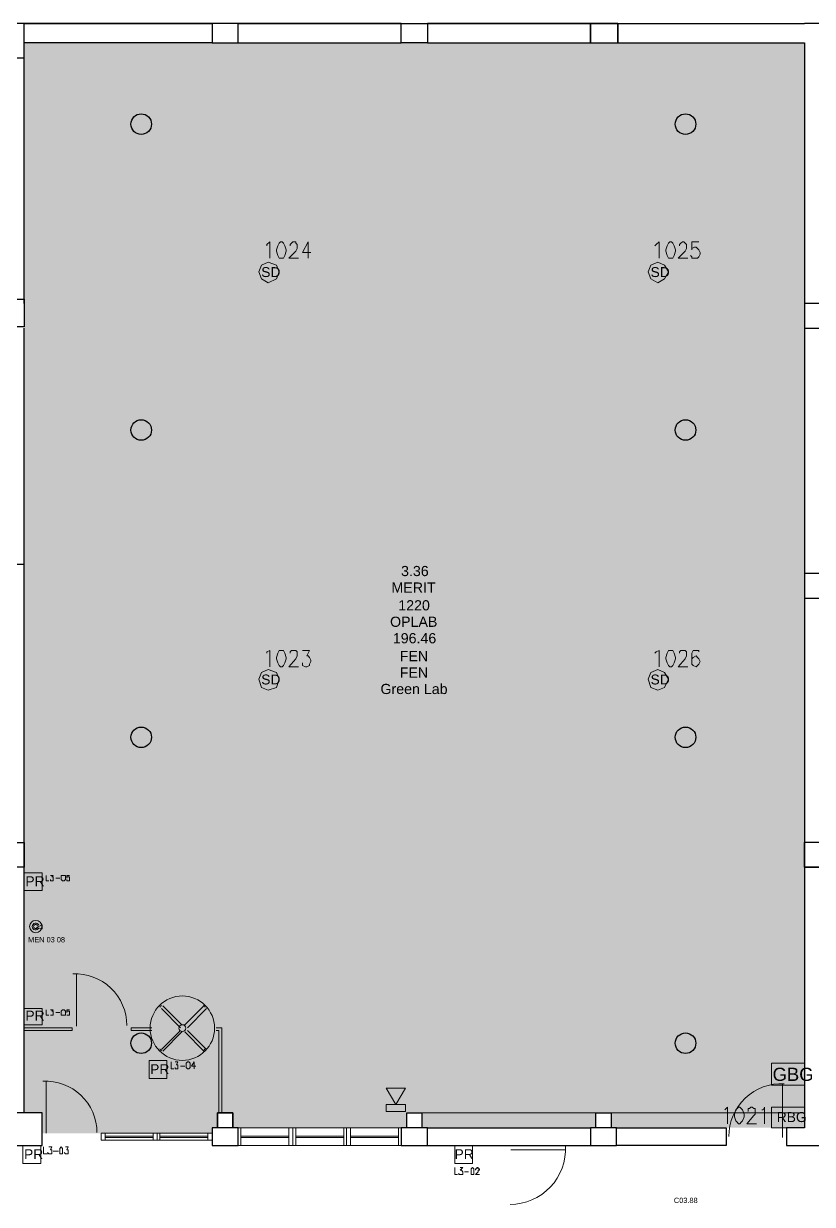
# Model space of a CAD drawing. Header units: millimetres. Extents: x -59 to 47, y 152 to 919.
# Drawn here: x 17.81 to 29.99, y 305.91 to 324.13 of the extents above; entities that cross this region are included whole.
import ezdxf

# ---------------------------------------------------------------- set-up
doc = ezdxf.new("R2010")
doc.units = ezdxf.units.MM
for name, color, linetype, true_color in [('PDF_0', 7, 'Continuous', 0xed1f24), ('PDF_014403$_ps_FIRE_ACCESS', 7, 'Continuous', 0x37dd00), ('PDF_014403$_ps_FIRE_ALARM', 7, 'Continuous', 0x37dd00), ('PDF_014403$HL-TMP', 7, 'Continuous', 0x99cde0)]:
    doc.layers.add(name, color=color, linetype=linetype, true_color=true_color)
for name, color, linetype in [('PDF_014403$_ps_TEXTBOLD$FIRE', 2, 'Continuous'), ('PDF_014403$BL', 7, 'Continuous'), ('PDF_014403$DR', 7, 'Continuous'), ('PDF_014403$FI', 7, 'Continuous'), ('PDF_014403$WA-COL', 7, 'Continuous'), ('PDF_014403$WA-EXT', 7, 'Continuous'), ('PDF_014403$WN', 7, 'Continuous'), ('PDF_Text', 7, 'Continuous')]:
    doc.layers.add(name, color=color, linetype=linetype)
doc.styles.add('PDF ArialMT', font='arial.ttf')

msp = doc.modelspace()

# ---------------------------------------------------------------- linework, layer by layer
at = {"layer": 'PDF_0', "color": 7, "lineweight": 0}
for points in [[(21.59, 320.13), (21.717, 320.193), (21.76, 320.299), (21.717, 320.405), (21.59, 320.447), (21.485, 320.405), (21.442, 320.299), (21.485, 320.193)], [(27.602, 320.13), (27.708, 320.193), (27.771, 320.299), (27.708, 320.405), (27.602, 320.447), (27.496, 320.405), (27.454, 320.299), (27.496, 320.193)], [(21.59, 313.843), (21.717, 313.886), (21.76, 314.013), (21.717, 314.118), (21.59, 314.161), (21.485, 314.118), (21.442, 314.013), (21.485, 313.886)], [(27.602, 313.843), (27.708, 313.886), (27.771, 314.013), (27.708, 314.118), (27.602, 314.161), (27.496, 314.118), (27.454, 314.013), (27.496, 313.886)], [(29.867, 307.747), (29.867, 308.086), (29.359, 308.086), (29.359, 307.747)]]:
    msp.add_lwpolyline(points, close=True, dxfattribs=at)
at = {"layer": 'PDF_014403$_ps_FIRE_ACCESS', "lineweight": 0}
for points in [[(23.411, 307.705), (23.707, 307.705), (23.559, 307.451)], [(23.707, 307.451), (23.707, 307.345), (23.411, 307.345), (23.411, 307.451)]]:
    msp.add_lwpolyline(points, close=True, dxfattribs=at)
at = {"layer": 'PDF_014403$_ps_FIRE_ALARM', "lineweight": 0}
for points in [[(18.098, 310.753), (18.098, 311.028), (17.823, 311.028), (17.823, 310.753)], [(18.098, 308.679), (18.098, 308.933), (17.823, 308.933), (17.823, 308.679)], [(20.024, 307.853), (20.024, 308.128), (19.749, 308.128), (19.749, 307.853)], [(29.867, 307.091), (29.867, 307.408), (29.359, 307.408), (29.359, 307.091)], [(18.077, 306.541), (18.077, 306.816), (17.802, 306.816), (17.802, 306.541)], [(24.744, 306.541), (24.744, 306.816), (24.469, 306.816), (24.469, 306.541)]]:
    msp.add_lwpolyline(points, close=True, dxfattribs=at)
at = {"layer": 'PDF_014403$_ps_TEXTBOLD$FIRE', "lineweight": 20}
for points in [[(21.569, 320.701), (21.569, 320.723), (21.612, 320.765), (21.612, 320.511)], [(21.929, 320.701), (21.929, 320.723), (21.95, 320.744), (21.971, 320.765), (22.014, 320.765), (22.014, 320.744), (22.035, 320.723), (22.035, 320.701), (22.035, 320.68), (22.035, 320.659), (22.014, 320.617), (21.908, 320.511), (22.056, 320.511)], [(22.204, 320.511), (22.204, 320.765), (22.12, 320.596), (22.247, 320.596)], [(27.56, 320.701), (27.581, 320.723), (27.623, 320.765), (27.623, 320.511)], [(27.941, 320.701), (27.941, 320.723), (27.962, 320.744), (27.983, 320.765), (28.004, 320.765), (28.025, 320.744), (28.046, 320.723), (28.046, 320.701), (28.046, 320.68), (28.046, 320.659), (28.025, 320.617), (27.919, 320.511), (28.068, 320.511)], [(28.237, 320.765), (28.131, 320.765), (28.131, 320.638), (28.131, 320.659), (28.173, 320.68), (28.195, 320.68), (28.216, 320.659), (28.237, 320.638), (28.258, 320.596), (28.258, 320.574), (28.237, 320.532), (28.216, 320.511), (28.195, 320.511), (28.173, 320.511), (28.131, 320.511), (28.131, 320.532), (28.11, 320.553)], [(21.569, 314.415), (21.569, 314.436), (21.612, 314.457), (21.612, 314.203)], [(21.929, 314.415), (21.929, 314.436), (21.95, 314.457), (21.971, 314.457), (22.014, 314.457), (22.035, 314.436), (22.035, 314.415), (22.035, 314.394), (22.035, 314.372), (22.014, 314.33), (21.908, 314.203), (22.056, 314.203)], [(22.12, 314.457), (22.225, 314.457), (22.183, 314.372), (22.204, 314.372), (22.225, 314.351), (22.247, 314.309), (22.247, 314.288), (22.225, 314.245), (22.225, 314.224), (22.183, 314.203), (22.162, 314.203), (22.12, 314.224), (22.12, 314.245), (22.12, 314.267)], [(27.56, 314.415), (27.581, 314.436), (27.623, 314.457), (27.623, 314.203)], [(27.941, 314.415), (27.941, 314.436), (27.962, 314.457), (27.983, 314.457), (28.004, 314.457), (28.025, 314.457), (28.046, 314.436), (28.046, 314.415), (28.046, 314.394), (28.046, 314.372), (28.025, 314.33), (27.919, 314.203), (28.068, 314.203)], [(28.237, 314.436), (28.237, 314.457), (28.216, 314.457), (28.195, 314.457), (28.152, 314.457), (28.131, 314.415), (28.131, 314.351), (28.131, 314.288), (28.131, 314.245), (28.152, 314.224), (28.195, 314.203), (28.216, 314.224), (28.237, 314.245), (28.258, 314.288), (28.237, 314.33), (28.216, 314.351), (28.195, 314.372), (28.152, 314.351), (28.131, 314.33), (28.131, 314.288)], [(18.161, 310.986), (18.161, 310.901), (18.204, 310.901)], [(18.225, 310.986), (18.267, 310.986), (18.246, 310.965), (18.267, 310.965), (18.267, 310.943), (18.267, 310.922), (18.267, 310.901), (18.246, 310.901), (18.225, 310.901), (18.225, 310.922)], [(18.31, 310.943), (18.373, 310.943)], [(18.521, 310.986), (18.479, 310.986), (18.479, 310.943), (18.479, 310.965), (18.5, 310.965), (18.521, 310.965), (18.521, 310.943), (18.521, 310.922), (18.521, 310.901), (18.5, 310.901), (18.479, 310.901), (18.479, 310.922)], [(18.161, 308.911), (18.161, 308.827), (18.204, 308.827)], [(18.225, 308.911), (18.267, 308.911), (18.246, 308.89), (18.267, 308.89), (18.267, 308.869), (18.267, 308.848), (18.267, 308.827), (18.246, 308.827), (18.225, 308.827)], [(18.31, 308.869), (18.373, 308.869)], [(18.521, 308.911), (18.479, 308.911), (18.479, 308.869), (18.479, 308.89), (18.5, 308.89), (18.521, 308.89), (18.521, 308.869), (18.521, 308.848), (18.521, 308.827), (18.5, 308.827), (18.479, 308.827)], [(20.088, 308.107), (20.088, 308.001), (20.13, 308.001)], [(20.151, 308.107), (20.193, 308.107), (20.172, 308.065), (20.193, 308.065), (20.193, 308.044), (20.193, 308.022), (20.193, 308.001), (20.172, 308.001), (20.151, 308.001), (20.151, 308.022)], [(20.236, 308.044), (20.299, 308.044)], [(20.447, 308.001), (20.447, 308.107), (20.405, 308.044), (20.469, 308.044)], [(28.639, 307.366), (28.681, 307.408), (28.681, 307.154)], [(28.999, 307.345), (28.999, 307.366), (28.999, 307.387), (29.02, 307.387), (29.041, 307.408), (29.062, 307.408), (29.084, 307.387), (29.105, 307.387), (29.105, 307.366), (29.105, 307.345), (29.105, 307.303), (29.084, 307.281), (28.978, 307.154), (29.126, 307.154)], [(29.211, 307.366), (29.232, 307.366), (29.253, 307.408), (29.253, 307.154)], [(18.119, 306.795), (18.119, 306.689), (18.183, 306.689)], [(18.204, 306.795), (18.246, 306.795), (18.225, 306.752), (18.246, 306.752), (18.246, 306.731), (18.246, 306.71), (18.246, 306.689), (18.225, 306.689), (18.204, 306.689), (18.183, 306.71)], [(18.267, 306.731), (18.352, 306.731)], [(18.458, 306.795), (18.5, 306.795), (18.479, 306.752), (18.5, 306.752), (18.5, 306.731), (18.5, 306.71), (18.5, 306.689), (18.479, 306.689), (18.458, 306.689), (18.437, 306.71)], [(24.469, 306.477), (24.469, 306.371), (24.512, 306.371)], [(24.554, 306.477), (24.596, 306.477), (24.554, 306.435), (24.575, 306.435), (24.596, 306.414), (24.596, 306.392), (24.596, 306.371), (24.575, 306.371), (24.554, 306.371), (24.533, 306.371), (24.533, 306.392)], [(24.617, 306.414), (24.681, 306.414)], [(24.787, 306.435), (24.787, 306.456), (24.808, 306.456), (24.808, 306.477), (24.829, 306.477), (24.829, 306.456), (24.85, 306.456), (24.85, 306.435), (24.829, 306.435), (24.829, 306.414), (24.787, 306.371), (24.85, 306.371)]]:
    msp.add_lwpolyline(points, dxfattribs=at)
for points in [[(21.781, 320.765), (21.76, 320.744), (21.739, 320.701), (21.717, 320.638), (21.717, 320.617), (21.739, 320.553), (21.76, 320.511), (21.781, 320.511), (21.802, 320.511), (21.823, 320.511), (21.844, 320.553), (21.866, 320.617), (21.866, 320.638), (21.844, 320.701), (21.823, 320.744), (21.802, 320.765)], [(27.792, 320.765), (27.771, 320.744), (27.75, 320.701), (27.729, 320.638), (27.729, 320.617), (27.75, 320.553), (27.771, 320.511), (27.792, 320.511), (27.814, 320.511), (27.835, 320.511), (27.856, 320.553), (27.877, 320.617), (27.877, 320.638), (27.856, 320.701), (27.835, 320.744), (27.814, 320.765)], [(21.781, 314.457), (21.76, 314.457), (21.739, 314.415), (21.717, 314.351), (21.717, 314.33), (21.739, 314.267), (21.76, 314.224), (21.781, 314.203), (21.802, 314.203), (21.823, 314.224), (21.844, 314.267), (21.866, 314.33), (21.866, 314.351), (21.844, 314.415), (21.823, 314.457), (21.802, 314.457)], [(27.792, 314.457), (27.771, 314.457), (27.75, 314.415), (27.729, 314.351), (27.729, 314.33), (27.75, 314.267), (27.771, 314.224), (27.792, 314.203), (27.814, 314.203), (27.835, 314.224), (27.856, 314.267), (27.877, 314.33), (27.877, 314.351), (27.856, 314.415), (27.835, 314.457), (27.814, 314.457)], [(18.415, 310.986), (18.394, 310.986), (18.394, 310.943), (18.394, 310.922), (18.415, 310.901), (18.437, 310.901), (18.458, 310.922), (18.458, 310.943), (18.458, 310.986), (18.437, 310.986)], [(18.415, 308.911), (18.394, 308.89), (18.394, 308.869), (18.394, 308.827), (18.415, 308.827), (18.437, 308.827), (18.458, 308.827), (18.458, 308.869), (18.458, 308.89), (18.437, 308.911)], [(20.342, 308.107), (20.32, 308.086), (20.32, 308.065), (20.32, 308.044), (20.32, 308.022), (20.342, 308.001), (20.363, 308.001), (20.384, 308.022), (20.384, 308.044), (20.384, 308.065), (20.384, 308.086), (20.363, 308.107)], [(28.851, 307.408), (28.83, 307.387), (28.808, 307.366), (28.787, 307.303), (28.787, 307.26), (28.808, 307.197), (28.83, 307.176), (28.851, 307.154), (28.872, 307.154), (28.893, 307.176), (28.914, 307.197), (28.935, 307.26), (28.935, 307.303), (28.914, 307.366), (28.893, 307.387), (28.872, 307.408)], [(18.394, 306.795), (18.373, 306.773), (18.373, 306.752), (18.373, 306.731), (18.373, 306.71), (18.373, 306.689), (18.394, 306.689), (18.415, 306.689), (18.415, 306.71), (18.415, 306.731), (18.415, 306.752), (18.415, 306.773)], [(24.744, 306.477), (24.723, 306.456), (24.723, 306.435), (24.723, 306.414), (24.723, 306.392), (24.723, 306.371), (24.744, 306.371), (24.766, 306.371), (24.766, 306.392), (24.766, 306.414), (24.766, 306.435), (24.766, 306.456)]]:
    msp.add_lwpolyline(points, close=True, dxfattribs=at)
at = {"layer": 'PDF_014403$BL', "lineweight": 9}
for points in [[(17.823, 308.594), (18.564, 308.594), (18.564, 308.636), (17.823, 308.636)], [(19.791, 308.636), (19.474, 308.636), (19.474, 308.594), (19.791, 308.594)], [(20.786, 308.636), (20.871, 308.636), (20.871, 307.324)], [(20.786, 308.594), (20.828, 308.594), (20.828, 307.324)], [(23.644, 307.091), (22.797, 307.091), (21.971, 307.091), (21.125, 307.091)], [(20.723, 307.006), (19.876, 307.006), (19.008, 307.006)], [(19.008, 306.9), (19.876, 306.9), (20.723, 306.9)], [(21.125, 306.816), (21.971, 306.816), (22.797, 306.816), (23.644, 306.816)]]:
    msp.add_lwpolyline(points, dxfattribs=at)
msp.add_circle((20.263, 308.629), 0.497, dxfattribs=at)
at = {"layer": 'PDF_014403$DR', "lineweight": 0}
for points in [[(18.627, 308.657), (18.627, 309.462), (18.627, 308.657)], [(19.939, 308.933), (20.236, 308.636)], [(19.961, 308.975), (20.257, 308.679)], [(20.299, 308.679), (20.596, 308.975)], [(20.342, 308.636), (20.638, 308.933)], [(19.939, 308.298), (20.236, 308.594)], [(19.961, 308.276), (20.257, 308.573)], [(20.299, 308.573), (20.596, 308.276)], [(20.342, 308.594), (20.638, 308.298)], [(18.161, 307.006), (18.161, 307.811), (18.161, 307.006)], [(29.528, 306.943), (29.528, 307.768), (29.528, 306.943)], [(25.337, 306.752), (26.184, 306.752), (25.337, 306.752)]]:
    msp.add_lwpolyline(points, dxfattribs=at)
msp.add_circle((20.263, 308.629), 0.0529, dxfattribs=at)
for centre, radius, start, end in [((18.612, 308.672), 0.794, 0, 92.9553), ((20.264, 308.629), 0.476, 132.5338, 137.4662), ((20.263, 308.629), 0.476, 42.5338, 47.4662), ((20.264, 308.629), 0.476, 222.5338, 227.4662), ((20.263, 308.629), 0.476, 312.5338, 317.4662), ((18.151, 307.017), 0.794, 0, 92.9549), ((29.514, 306.957), 0.815, 87.0447, 180), ((25.323, 306.767), 0.857, 270, 2.9553)]:
    msp.add_arc(centre, radius, start, end, dxfattribs=at)
at = {"layer": 'PDF_014403$FI', "lineweight": 9}
msp.add_lwpolyline([(18.098, 310.16), (18.013, 310.181), (18.098, 310.224)], close=True, dxfattribs=at)
msp.add_circle((17.999, 310.196), 0.0953, dxfattribs=at)
msp.add_circle((17.999, 310.196), 0.0953, dxfattribs=at)
for radius, start, end in [(0.0529, 22.7694, 337.2306), (0.0318, 22.7697, 337.2303)]:
    msp.add_arc((17.999, 310.196), radius, start, end, dxfattribs=at)
at = {"layer": 'PDF_014403$HL-TMP', "color": 54, "lineweight": 0, "true_color": 0x999900}
for points in [[(29.867, 307.324), (23.728, 307.324), (29.867, 307.324)], [(29.867, 307.324), (23.961, 307.324), (29.867, 307.324)], [(29.867, 307.324), (26.649, 307.324), (29.867, 307.324)]]:
    msp.add_lwpolyline(points, dxfattribs=at)
at = {"layer": 'PDF_014403$HL-TMP', "color": 54, "true_color": 0x999900, "transparency": 33554559}
for points in [[(29.867, 323.834), (17.823, 323.834), (29.867, 307.324)], [(17.823, 323.834), (29.867, 307.324), (17.823, 307.324)], [(18.098, 307.324), (29.867, 307.324), (29.867, 307.324)], [(29.867, 307.324), (29.867, 307.324), (18.098, 307.324)], [(20.807, 307.324), (18.098, 307.324), (20.807, 307.091)], [(18.098, 307.324), (20.807, 307.091), (18.098, 307.091)], [(21.04, 307.324), (29.867, 307.324), (29.867, 307.324)], [(29.867, 307.324), (29.867, 307.324), (21.04, 307.324)], [(23.728, 307.324), (21.04, 307.324), (23.728, 307.091)], [(21.04, 307.324), (23.728, 307.091), (21.04, 307.091)], [(23.728, 307.324), (29.867, 307.324), (23.961, 307.324)], [(23.961, 307.324), (29.867, 307.324), (29.867, 307.324)], [(26.649, 307.324), (23.961, 307.324), (26.649, 307.091)], [(23.961, 307.324), (26.649, 307.091), (23.961, 307.091)], [(26.649, 307.324), (29.867, 307.324), (26.882, 307.324)], [(29.867, 307.324), (26.882, 307.324), (29.867, 307.091)], [(26.882, 307.324), (29.867, 307.091), (26.882, 307.091)], [(20.723, 307.091), (18.098, 307.091), (20.723, 307.006)], [(18.098, 307.091), (20.723, 307.006), (18.098, 307.006)]]:
    msp.add_solid(points, dxfattribs=at)
at = {"layer": 'PDF_014403$WA-COL', "lineweight": 25}
for points in [[(17.548, 323.834), (17.251, 323.834), (17.251, 323.601), (17.823, 323.601), (17.823, 324.131), (17.548, 324.131), (17.548, 323.834), (17.251, 323.834), (17.251, 323.601), (17.548, 323.601)], [(30.142, 323.601), (30.438, 323.601), (30.438, 323.834), (30.142, 323.834), (30.142, 324.131), (29.867, 324.131)], [(26.565, 323.834), (26.988, 323.834)], [(30.438, 314.986), (30.438, 315.643), (29.867, 315.643), (29.867, 315.262), (30.142, 315.262)], [(30.438, 311.494), (29.867, 311.494), (29.867, 311.113), (30.438, 311.113), (29.867, 311.113), (29.867, 311.494)], [(23.728, 307.091), (23.728, 307.324), (23.961, 307.324), (23.961, 307.091)], [(26.649, 307.091), (26.649, 307.324), (26.882, 307.324), (26.882, 307.091)]]:
    msp.add_lwpolyline(points, dxfattribs=at)
for points in [[(21.125, 324.131), (20.723, 324.131), (20.723, 323.834), (21.125, 323.834)], [(21.125, 324.131), (20.723, 324.131), (20.723, 323.834), (21.125, 323.834)], [(24.046, 324.131), (24.046, 323.834), (23.644, 323.834), (23.644, 324.131)], [(24.046, 324.131), (24.046, 323.834), (23.644, 323.834), (23.644, 324.131)], [(26.565, 323.834), (26.565, 324.131), (26.988, 324.131), (26.988, 323.834), (26.988, 324.131), (26.565, 324.131)], [(17.272, 319.876), (17.823, 319.876), (17.823, 319.453), (17.272, 319.453)], [(30.438, 319.812), (29.867, 319.812), (29.867, 319.431), (30.438, 319.431)], [(17.378, 311.494), (17.823, 311.494), (17.823, 311.113), (17.378, 311.113)], [(18.098, 307.324), (17.251, 307.324), (17.251, 306.816), (18.098, 306.816)], [(21.04, 307.324), (20.807, 307.324), (20.807, 307.091), (20.807, 307.324), (21.04, 307.324), (21.04, 307.091)], [(20.723, 307.091), (20.723, 306.816), (21.125, 306.816), (21.125, 307.091)], [(20.723, 307.091), (20.723, 306.816), (21.125, 306.816), (21.125, 307.091)], [(24.046, 307.091), (23.644, 307.091), (23.644, 306.816), (24.046, 306.816)], [(26.565, 307.091), (26.565, 306.816), (26.967, 306.816), (26.967, 307.091)]]:
    msp.add_lwpolyline(points, close=True, dxfattribs=at)
for centre in [(19.628, 322.579), (28.032, 322.579), (28.032, 322.579), (19.628, 317.859), (19.628, 317.859), (28.032, 317.859), (28.032, 317.859), (19.628, 313.117), (19.628, 313.117), (28.032, 313.117), (28.032, 313.117), (19.628, 308.396), (19.628, 308.396), (28.032, 308.396), (28.032, 308.396)]:
    msp.add_circle(centre, 0.159, dxfattribs=at)
at = {"layer": 'PDF_014403$WA-EXT', "lineweight": 25}
for points in [[(17.823, 324.131), (20.723, 324.131)], [(23.644, 324.131), (21.125, 324.131)], [(26.565, 324.131), (24.046, 324.131)]]:
    msp.add_lwpolyline(points, close=True, dxfattribs=at)
for points in [[(26.988, 324.131), (29.867, 324.131)], [(20.723, 323.834), (17.823, 323.834)], [(21.125, 323.834), (23.644, 323.834)], [(24.046, 323.834), (26.565, 323.834)], [(26.988, 323.834), (29.867, 323.834), (29.867, 319.812)], [(17.823, 319.812), (17.823, 323.601)], [(17.823, 307.324), (17.823, 315.791), (17.823, 319.431)], [(29.867, 319.431), (29.867, 315.643)], [(17.548, 311.494), (17.548, 315.262), (17.378, 315.262), (17.378, 315.24), (15.6, 315.24), (15.6, 315.706), (16.087, 315.706), (16.087, 315.621), (16.701, 315.621), (16.701, 315.706), (17.272, 315.706), (17.272, 315.791), (17.823, 315.791)], [(29.867, 315.262), (29.867, 311.494)], [(29.867, 311.113), (29.867, 307.091), (29.592, 307.091), (29.592, 306.816), (30.438, 306.816), (30.438, 307.324), (30.142, 307.324), (30.142, 310.816), (30.438, 310.816), (30.438, 311.113)], [(24.046, 307.091), (26.565, 307.091)], [(26.967, 307.091), (28.66, 307.091), (28.66, 306.816), (26.967, 306.816)], [(24.046, 306.816), (26.565, 306.816)]]:
    msp.add_lwpolyline(points, dxfattribs=at)
at = {"layer": 'PDF_014403$WN', "lineweight": 0}
for points in [[(21.125, 307.091), (21.125, 306.816)], [(21.167, 307.091), (21.167, 306.816)], [(21.908, 306.816), (21.908, 307.091)], [(22.014, 307.091), (22.014, 306.816)], [(22.755, 306.816), (22.755, 307.091)], [(22.861, 307.091), (22.861, 306.816)], [(23.601, 306.816), (23.601, 307.091)], [(23.644, 306.816), (23.644, 307.091)], [(19.008, 307.006), (19.008, 306.9)], [(19.072, 307.006), (19.072, 306.9)], [(19.072, 306.964), (19.812, 306.964)], [(19.072, 306.943), (19.812, 306.943)], [(19.812, 306.9), (19.812, 307.006)], [(19.918, 307.006), (19.918, 306.9)], [(19.918, 306.964), (20.659, 306.964)], [(19.918, 306.943), (20.659, 306.943)], [(20.659, 306.9), (20.659, 307.006)], [(20.723, 306.9), (20.723, 307.006)], [(21.167, 306.964), (21.908, 306.964)], [(21.167, 306.943), (21.908, 306.943)], [(22.014, 306.964), (22.755, 306.964)], [(22.014, 306.943), (22.755, 306.943)], [(22.861, 306.964), (23.601, 306.964)], [(22.861, 306.943), (23.601, 306.943)]]:
    msp.add_lwpolyline(points, dxfattribs=at)
for points in [[(21.971, 306.816), (21.971, 307.091)], [(22.797, 306.816), (22.797, 307.091)], [(19.876, 306.9), (19.876, 307.006)]]:
    msp.add_lwpolyline(points, close=True, dxfattribs=at)

# ---------------------------------------------------------------- texts
at = {"layer": 'PDF_Text', "attachment_point": 4, "style": 'PDF ArialMT'}
for s, insert, char_height in [('SD', (21.481, 320.295), 0.1528), ('SD', (27.492, 320.295), 0.1528), ('3.36', (23.64, 315.682), 0.1569), ('MERIT', (23.492, 315.428), 0.1569), ('1220', (23.597, 315.153), 0.1569), ('OPLAB', (23.47, 314.899), 0.1569), ('196.46', (23.513, 314.645), 0.1569), ('FEN', (23.619, 314.37), 0.1569), ('FEN', (23.619, 314.116), 0.1569), ('SD', (21.481, 314.008), 0.1528), ('SD', (27.492, 314.008), 0.1528), ('Green Lab', (23.322, 313.862), 0.1569), ('MEN 03 08', (17.882, 309.993), 0.0815), ('GBG', (29.376, 307.915), 0.2037), ('C03.88', (27.852, 305.971), 0.0815)]:
    msp.add_mtext(s, dxfattribs=dict(at, insert=insert, char_height=char_height))
at = {"layer": 'PDF_Text', "color": 2, "char_height": 0.1528, "attachment_point": 4, "style": 'PDF ArialMT'}
for s, insert in [('PR', (17.84, 310.896)), ('PR', (17.84, 308.822)), ('PR', (19.766, 307.996)), ('RBG', (29.44, 307.255)), ('PR', (17.819, 306.684)), ('PR', (24.465, 306.684))]:
    msp.add_mtext(s, dxfattribs=dict(at, insert=insert))

doc.saveas('drawing.dxf')
